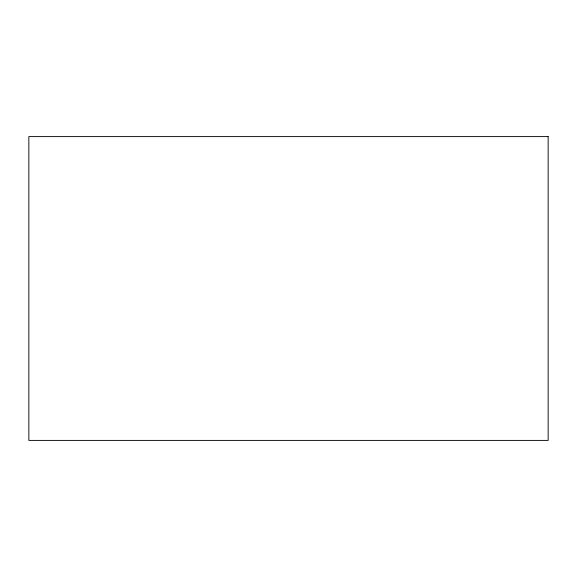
<?xml version="1.0" encoding="UTF-8"?>
<svg xmlns="http://www.w3.org/2000/svg" width="577" height="577" viewBox="0 0 577 577"><rect width="100%" height="100%" fill="white"/><g stroke="black" fill="none" stroke-linecap="round" stroke-linejoin="round"><path stroke-width="0.87" d="M548.15 136.598L28.85 136.598L28.85 440.402L548.15 440.402L548.15 136.598"/></g></svg>
